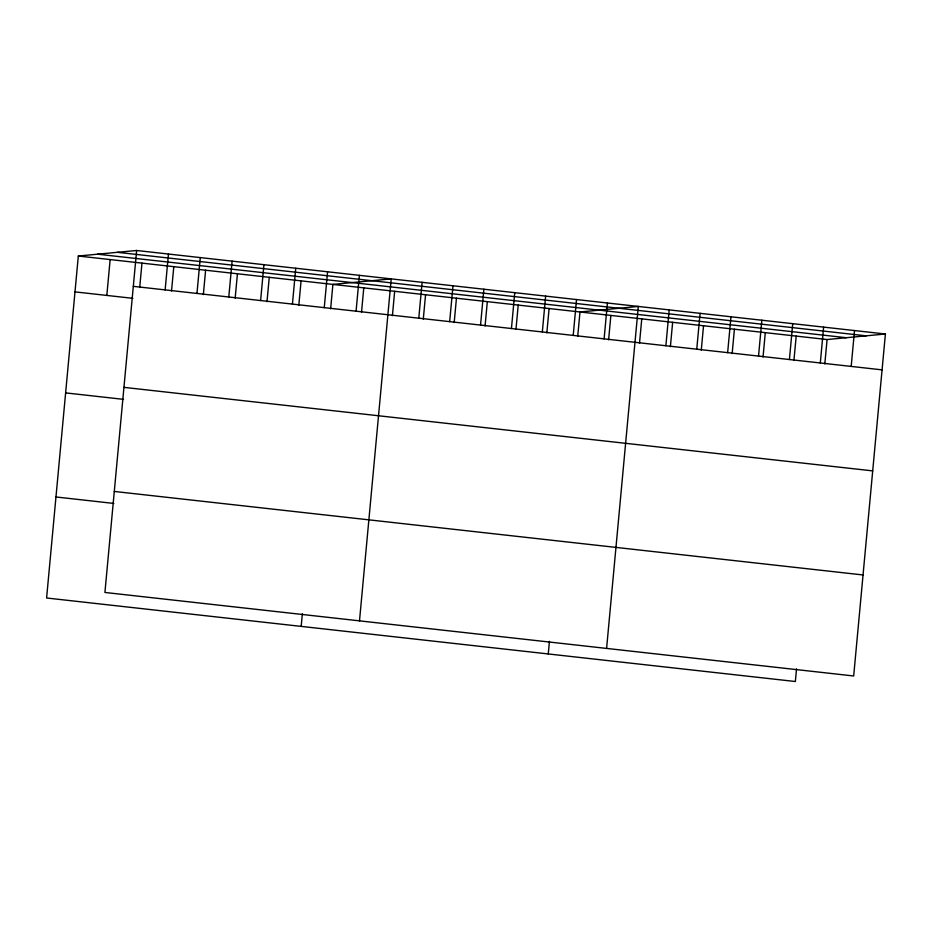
<?xml version="1.0" encoding="UTF-8"?>
<svg xmlns="http://www.w3.org/2000/svg" width="932" height="932" viewBox="0 0 932 932"><rect width="100%" height="100%" fill="white"/><g stroke="black" fill="none" stroke-linecap="round" stroke-linejoin="round"><path stroke-width="1.4" d="M136.643 250.487L104.92 592.461L853.677 675.98L885.4 334.005L136.643 250.487L78.323 256.02L46.6 597.995L795.357 681.513L796.522 668.885M106.819 295.421L110.151 259.562M139.707 287.499L141.967 263.115M165.139 289.899L168.471 254.04M171.523 291.052L173.795 266.668M196.967 293.44L200.287 257.582M203.351 294.605L205.611 270.21M228.783 296.993L232.115 261.135M235.167 298.147L237.439 273.763M260.611 300.547L263.931 264.688M266.995 301.7L269.255 277.317M292.427 304.088L295.759 268.23M298.811 305.253L301.083 280.858M324.254 307.642L327.575 271.783M301.176 626.386L302.352 613.769M330.639 308.795L332.899 284.411L391.219 278.878L359.496 620.863M356.071 311.195L359.403 275.336M361.523 312.243L363.783 287.86M392.407 315.692L394.667 291.308M418.783 318.185L422.114 282.326M423.291 319.128L425.563 294.745M449.667 321.633L452.999 285.775M454.187 322.577L456.447 298.193M480.551 325.082L483.883 289.223M485.071 326.025L487.331 301.642M511.447 328.518L514.767 292.66M515.955 329.474L518.215 305.079M542.331 331.967L545.651 296.108M546.839 332.91L549.099 308.527M573.215 335.415L576.535 299.556M548.261 653.949L549.437 641.321M577.723 336.359L579.984 311.975L638.315 306.442L606.592 648.427M604.099 338.864L607.431 303.005M608.608 339.807L610.879 315.424M639.503 343.244L641.764 318.861M665.867 345.749L669.199 309.89M670.388 346.692L672.648 322.309M696.752 349.197L700.083 313.338M701.272 350.141L703.532 325.757M727.647 352.645L730.968 316.775M732.156 353.589L734.416 329.206M758.532 356.082L761.852 320.224M763.04 357.026L765.3 332.642M789.416 359.531L792.748 323.672M793.924 360.474L796.196 336.091M820.3 362.979L823.632 327.12M824.82 363.923L827.08 339.539L885.4 334.005M851.184 366.416L854.516 330.557M117.397 252.316L866.154 335.835M97.569 254.191L846.326 337.71M78.323 256.02L827.08 339.539M133.323 286.345L882.068 369.864M75.003 291.879L132.857 298.333M123.944 387.363L872.702 470.881M65.624 392.896L123.49 399.35M114.298 491.444L863.044 574.962M55.967 496.977L113.832 503.431"/></g></svg>
